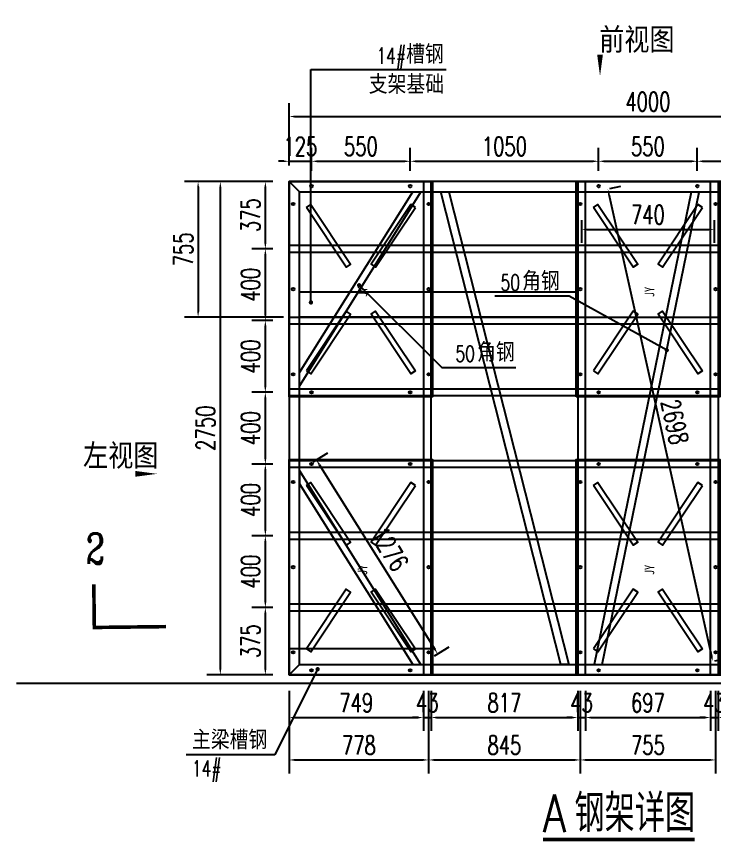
# Model space of a CAD drawing. Header units: millimetres. Extents: x -1471591 to 944464, y -468930 to 547002.
# Drawn here: x -979060 to -975169, y 30414 to 35014 of the extents above; entities that cross this region are included whole.
import ezdxf

# ---------------------------------------------------------------- set-up
doc = ezdxf.new("R2010")
doc.units = ezdxf.units.MM
doc.header["$LTSCALE"] = 10
doc.header["$PDMODE"] = 35
doc.linetypes.add('-6_350_HOLE$0$DASH', pattern=[0.35, 0.25, -0.1])
for name, color, linetype in [('DIM_LEAD', 3, 'Continuous'), ('DIM_SYMB', 3, 'Continuous'), ('PUB_TEXT', 7, 'Continuous'), ('W-FLOAT_BOWL浮筒', 253, 'Continuous'), ('W-STEEL_FRAME钢架', 3, 'Continuous'), ('W-STEEL_KEEL钢龙骨', 5, 'Continuous'), ('景-通用-文字', 7, 'Continuous')]:
    doc.layers.add(name, color=color, linetype=linetype)
doc.styles.add('_TCH_DIM', font='SIMPLEX.shx', dxfattribs={"bigfont": 'hztxt.shx'})
doc.styles.add('_TCH_LABEL', font='COMPLEX', dxfattribs={"bigfont": 'GBCBIG'})
doc.styles.get("Standard").update_dxf_attribs({"font": 'simplex.shx', "width": 0.8, "bigfont": 'hztxt.shx'})
doc.styles.add('STANDARD_T3', font='simplex.shx', dxfattribs={"width": 0.7, "bigfont": 'hztxt.shx'})
doc.styles.add('黑体', font='simhei.ttf', dxfattribs={"width": 0.8})
doc.dimstyles.new('W&&30', dxfattribs={"dimtxt": 105, "dimasz": 30, "dimexe": 75, "dimexo": 90, "dimgap": 30, "dimtad": 1, "dimdec": 0, "dimzin": 0, "dimdsep": 46, "dimtxsty": 'STANDARD_T3', "dimcen": 0.09, "dimclrd": 1, "dimclre": 1, "dimclrt": 7, "dimazin": 2, "dimtfac": 1, "dimtdec": 0, "dimtix": 1, "dimtmove": 2, "dimatfit": 3, "dimfxl": 0, "dimtolj": 1, "dimtzin": 0, "dimarcsym": 0})

# ---------------------------------------------------------------- blocks, each defined once
blk = doc.blocks.new('*D99')
at = {"color": 1, "lineweight": -2, "transparency": 16777216}
for p, q in [((-977630.2, 31718.7), (-977747.6, 31718.7)), ((-977672.6, 31373.7), (-977672.6, 31688.7)), ((-977630.2, 31343.7), (-977747.6, 31343.7))]:
    blk.add_line(p, q, dxfattribs=at)
at = {"color": 1, "transparency": 16777216}
for points in [[(-977677.6, 31688.7), (-977667.6, 31688.7), (-977672.6, 31718.7)], [(-977677.6, 31373.7), (-977667.6, 31373.7), (-977672.6, 31343.7)]]:
    blk.add_solid(points, dxfattribs=at)
at = {"layer": 'Defpoints', "color": 0, "transparency": 16777216}
for p in [(-977672.6, 31718.7), (-977540.2, 31718.7), (-977540.2, 31343.7)]:
    blk.add_point(p, dxfattribs=at)
at = {"color": 7, "transparency": 16777216, "insert": (-977755.1, 31531.2), "char_height": 105, "attachment_point": 5, "rotation": 90, "style": 'STANDARD_T3'}
blk.add_mtext('\\A1;375', dxfattribs=at)
blk = doc.blocks.new('*D100')
at = {"color": 1, "lineweight": -2, "transparency": 16777216}
for p, q in [((-977630.2, 32118.7), (-977747.6, 32118.7)), ((-977672.6, 31748.7), (-977672.6, 32088.7)), ((-977630.2, 31718.7), (-977747.6, 31718.7))]:
    blk.add_line(p, q, dxfattribs=at)
at = {"color": 1, "transparency": 16777216}
for points in [[(-977677.6, 32088.7), (-977667.6, 32088.7), (-977672.6, 32118.7)], [(-977677.6, 31748.7), (-977667.6, 31748.7), (-977672.6, 31718.7)]]:
    blk.add_solid(points, dxfattribs=at)
at = {"layer": 'Defpoints', "color": 0, "transparency": 16777216}
for p in [(-977672.6, 32118.7), (-977540.2, 32118.7), (-977540.2, 31718.7)]:
    blk.add_point(p, dxfattribs=at)
at = {"color": 7, "transparency": 16777216, "insert": (-977755.1, 31918.7), "char_height": 105, "attachment_point": 5, "rotation": 90, "style": 'STANDARD_T3'}
blk.add_mtext('\\A1;400', dxfattribs=at)
blk = doc.blocks.new('*D101')
at = {"color": 1, "lineweight": -2, "transparency": 16777216}
for p, q in [((-977630.3, 32518.7), (-977747.6, 32518.7)), ((-977672.6, 32148.7), (-977672.6, 32488.7)), ((-977630.2, 32118.7), (-977747.6, 32118.7))]:
    blk.add_line(p, q, dxfattribs=at)
at = {"color": 1, "transparency": 16777216}
for points in [[(-977677.6, 32488.7), (-977667.6, 32488.7), (-977672.6, 32518.7)], [(-977677.6, 32148.7), (-977667.6, 32148.7), (-977672.6, 32118.7)]]:
    blk.add_solid(points, dxfattribs=at)
at = {"layer": 'Defpoints', "color": 0, "transparency": 16777216}
for p in [(-977672.6, 32518.7), (-977540.3, 32518.7), (-977540.2, 32118.7)]:
    blk.add_point(p, dxfattribs=at)
at = {"color": 7, "transparency": 16777216, "insert": (-977755.1, 32318.7), "char_height": 105, "attachment_point": 5, "rotation": 90, "style": 'STANDARD_T3'}
blk.add_mtext('\\A1;400', dxfattribs=at)
blk = doc.blocks.new('*D89')
at = {"color": 1, "lineweight": -2, "transparency": 16777216}
for p, q in [((-977630.3, 32918.7), (-977747.6, 32918.7)), ((-977672.6, 32548.7), (-977672.6, 32888.7)), ((-977630.3, 32518.7), (-977747.6, 32518.7))]:
    blk.add_line(p, q, dxfattribs=at)
at = {"color": 1, "transparency": 16777216}
for points in [[(-977677.6, 32888.7), (-977667.6, 32888.7), (-977672.6, 32918.7)], [(-977677.6, 32548.7), (-977667.6, 32548.7), (-977672.6, 32518.7)]]:
    blk.add_solid(points, dxfattribs=at)
at = {"layer": 'Defpoints', "color": 0, "transparency": 16777216}
for p in [(-977672.6, 32918.7), (-977540.3, 32918.7), (-977540.3, 32518.7)]:
    blk.add_point(p, dxfattribs=at)
at = {"color": 7, "transparency": 16777216, "insert": (-977755.1, 32718.7), "char_height": 105, "attachment_point": 5, "rotation": 90, "style": 'STANDARD_T3'}
blk.add_mtext('\\A1;400', dxfattribs=at)
blk = doc.blocks.new('*D102')
at = {"color": 1, "lineweight": -2, "transparency": 16777216}
for p, q in [((-977630.2, 33318.7), (-977747.6, 33318.7)), ((-977672.6, 32948.7), (-977672.6, 33288.7)), ((-977630.3, 32918.7), (-977747.6, 32918.7))]:
    blk.add_line(p, q, dxfattribs=at)
at = {"color": 1, "transparency": 16777216}
for points in [[(-977677.6, 33288.7), (-977667.6, 33288.7), (-977672.6, 33318.7)], [(-977677.6, 32948.7), (-977667.6, 32948.7), (-977672.6, 32918.7)]]:
    blk.add_solid(points, dxfattribs=at)
at = {"layer": 'Defpoints', "color": 0, "transparency": 16777216}
for p in [(-977672.6, 33318.7), (-977540.2, 33318.7), (-977540.3, 32918.7)]:
    blk.add_point(p, dxfattribs=at)
at = {"color": 7, "transparency": 16777216, "insert": (-977755.1, 33118.7), "char_height": 105, "attachment_point": 5, "rotation": 90, "style": 'STANDARD_T3'}
blk.add_mtext('\\A1;400', dxfattribs=at)
blk = doc.blocks.new('*D103')
at = {"color": 1, "lineweight": -2, "transparency": 16777216}
for p, q in [((-977630.2, 33718.7), (-977747.6, 33718.7)), ((-977672.6, 33348.7), (-977672.6, 33688.7)), ((-977630.2, 33318.7), (-977747.6, 33318.7))]:
    blk.add_line(p, q, dxfattribs=at)
at = {"color": 1, "transparency": 16777216}
for points in [[(-977677.6, 33688.7), (-977667.6, 33688.7), (-977672.6, 33718.7)], [(-977677.6, 33348.7), (-977667.6, 33348.7), (-977672.6, 33318.7)]]:
    blk.add_solid(points, dxfattribs=at)
at = {"layer": 'Defpoints', "color": 0, "transparency": 16777216}
for p in [(-977672.6, 33718.7), (-977540.2, 33718.7), (-977540.2, 33318.7)]:
    blk.add_point(p, dxfattribs=at)
at = {"color": 7, "transparency": 16777216, "insert": (-977755.1, 33518.7), "char_height": 105, "attachment_point": 5, "rotation": 90, "style": 'STANDARD_T3'}
blk.add_mtext('\\A1;400', dxfattribs=at)
blk = doc.blocks.new('*D104')
at = {"color": 1, "lineweight": -2, "transparency": 16777216}
for p, q in [((-977630.2, 34093.7), (-977747.5, 34093.7)), ((-977672.5, 33748.7), (-977672.5, 34063.7)), ((-977630.2, 33718.7), (-977747.5, 33718.7))]:
    blk.add_line(p, q, dxfattribs=at)
at = {"color": 1, "transparency": 16777216}
for points in [[(-977677.5, 34063.7), (-977667.5, 34063.7), (-977672.5, 34093.7)], [(-977677.5, 33748.7), (-977667.5, 33748.7), (-977672.5, 33718.7)]]:
    blk.add_solid(points, dxfattribs=at)
at = {"layer": 'Defpoints', "color": 0, "transparency": 16777216}
for p in [(-977672.5, 34093.7), (-977540.2, 34093.7), (-977540.2, 33718.7)]:
    blk.add_point(p, dxfattribs=at)
at = {"color": 7, "transparency": 16777216, "insert": (-977755, 33906.2), "char_height": 105, "attachment_point": 5, "rotation": 90, "style": 'STANDARD_T3'}
blk.add_mtext('\\A1;375', dxfattribs=at)
blk = doc.blocks.new('*D90')
at = {"color": 1, "lineweight": -2, "transparency": 16777216}
for p, q in [((-977540.2, 34183.7), (-977540.2, 34282.1)), ((-977415.2, 34153.7), (-977415.2, 34282.1)), ((-977570.2, 34207.1), (-977600.2, 34207.1)), ((-977540.2, 34207.1), (-977415.2, 34207.1)), ((-977385.2, 34207.1), (-977355.2, 34207.1))]:
    blk.add_line(p, q, dxfattribs=at)
at = {"color": 1, "transparency": 16777216}
for points in [[(-977570.2, 34212.1), (-977570.2, 34202.1), (-977540.2, 34207.1)], [(-977385.2, 34212.1), (-977385.2, 34202.1), (-977415.2, 34207.1)]]:
    blk.add_solid(points, dxfattribs=at)
at = {"layer": 'Defpoints', "color": 0, "transparency": 16777216}
for p in [(-977415.2, 34207.1), (-977540.2, 34093.7), (-977415.2, 34063.7)]:
    blk.add_point(p, dxfattribs=at)
at = {"color": 7, "transparency": 16777216, "insert": (-977477.7, 34289.6), "char_height": 105, "attachment_point": 5, "style": 'STANDARD_T3'}
blk.add_mtext('\\A1;125', dxfattribs=at)
blk = doc.blocks.new('*D91')
at = {"color": 1, "lineweight": -2, "transparency": 16777216}
for p, q in [((-977415.2, 34153.7), (-977415.2, 34282.1)), ((-976865.2, 34153.7), (-976865.2, 34282.1)), ((-977385.2, 34207.1), (-976895.2, 34207.1))]:
    blk.add_line(p, q, dxfattribs=at)
at = {"color": 1, "transparency": 16777216}
for points in [[(-977385.2, 34212.1), (-977385.2, 34202.1), (-977415.2, 34207.1)], [(-976895.2, 34212.1), (-976895.2, 34202.1), (-976865.2, 34207.1)]]:
    blk.add_solid(points, dxfattribs=at)
at = {"layer": 'Defpoints', "color": 0, "transparency": 16777216}
for p in [(-976865.2, 34207.1), (-977415.2, 34063.7), (-976865.2, 34063.7)]:
    blk.add_point(p, dxfattribs=at)
at = {"color": 7, "transparency": 16777216, "insert": (-977140.2, 34289.6), "char_height": 105, "attachment_point": 5, "style": 'STANDARD_T3'}
blk.add_mtext('\\A1;550', dxfattribs=at)
blk = doc.blocks.new('*D94')
at = {"color": 1, "lineweight": -2, "transparency": 16777216}
for p, q in [((-977540.2, 31253.7), (-977540.2, 31030.2)), ((-976791.7, 31253.7), (-976791.7, 31030.2)), ((-977510.2, 31105.2), (-976821.7, 31105.2))]:
    blk.add_line(p, q, dxfattribs=at)
at = {"color": 1, "transparency": 16777216}
for points in [[(-977510.2, 31110.2), (-977510.2, 31100.2), (-977540.2, 31105.2)], [(-976821.7, 31110.2), (-976821.7, 31100.2), (-976791.7, 31105.2)]]:
    blk.add_solid(points, dxfattribs=at)
at = {"layer": 'Defpoints', "color": 0, "transparency": 16777216}
for p in [(-977540.2, 31343.7), (-976791.7, 31343.7), (-976791.7, 31105.2)]:
    blk.add_point(p, dxfattribs=at)
at = {"color": 7, "transparency": 16777216, "insert": (-977166, 31187.7), "char_height": 105, "attachment_point": 5, "style": 'STANDARD_T3'}
blk.add_mtext('\\A1;749', dxfattribs=at)
blk = doc.blocks.new('*D106')
at = {"color": 1, "lineweight": -2, "transparency": 16777216}
for p, q in [((-976791.7, 31253.7), (-976791.7, 31030.2)), ((-976748.7, 31253.7), (-976748.7, 31030.2)), ((-976821.7, 31105.2), (-976851.7, 31105.2)), ((-976791.7, 31105.2), (-976748.7, 31105.2)), ((-976718.7, 31105.2), (-976688.7, 31105.2))]:
    blk.add_line(p, q, dxfattribs=at)
at = {"color": 1, "transparency": 16777216}
for points in [[(-976821.7, 31110.2), (-976821.7, 31100.2), (-976791.7, 31105.2)], [(-976718.7, 31110.2), (-976718.7, 31100.2), (-976748.7, 31105.2)]]:
    blk.add_solid(points, dxfattribs=at)
at = {"layer": 'Defpoints', "color": 0, "transparency": 16777216}
for p in [(-976791.7, 31343.7), (-976748.7, 31343.7), (-976748.7, 31105.2)]:
    blk.add_point(p, dxfattribs=at)
at = {"color": 7, "transparency": 16777216, "insert": (-976770.2, 31187.7), "char_height": 105, "attachment_point": 5, "style": 'STANDARD_T3'}
blk.add_mtext('\\A1;43', dxfattribs=at)
blk = doc.blocks.new('*D107')
at = {"color": 1, "lineweight": -2, "transparency": 16777216}
for p, q in [((-976748.7, 31253.7), (-976748.7, 31030.2)), ((-975931.7, 31253.7), (-975931.7, 31030.2)), ((-976718.7, 31105.2), (-975961.7, 31105.2))]:
    blk.add_line(p, q, dxfattribs=at)
at = {"color": 1, "transparency": 16777216}
for points in [[(-976718.7, 31110.2), (-976718.7, 31100.2), (-976748.7, 31105.2)], [(-975961.7, 31110.2), (-975961.7, 31100.2), (-975931.7, 31105.2)]]:
    blk.add_solid(points, dxfattribs=at)
at = {"layer": 'Defpoints', "color": 0, "transparency": 16777216}
for p in [(-976748.7, 31343.7), (-975931.7, 31343.7), (-975931.7, 31105.2)]:
    blk.add_point(p, dxfattribs=at)
at = {"color": 7, "transparency": 16777216, "insert": (-976340.2, 31187.7), "char_height": 105, "attachment_point": 5, "style": 'STANDARD_T3'}
blk.add_mtext('\\A1;817', dxfattribs=at)
blk = doc.blocks.new('*D108')
at = {"color": 1, "lineweight": -2, "transparency": 16777216}
for p, q in [((-975931.7, 31253.7), (-975931.7, 31030.2)), ((-975888.7, 31253.7), (-975888.7, 31030.2)), ((-975961.7, 31105.2), (-975991.7, 31105.2)), ((-975931.7, 31105.2), (-975888.7, 31105.2)), ((-975858.7, 31105.2), (-975828.7, 31105.2))]:
    blk.add_line(p, q, dxfattribs=at)
at = {"color": 1, "transparency": 16777216}
for points in [[(-975961.7, 31110.2), (-975961.7, 31100.2), (-975931.7, 31105.2)], [(-975858.7, 31110.2), (-975858.7, 31100.2), (-975888.7, 31105.2)]]:
    blk.add_solid(points, dxfattribs=at)
at = {"layer": 'Defpoints', "color": 0, "transparency": 16777216}
for p in [(-975931.7, 31343.7), (-975888.7, 31343.7), (-975888.7, 31105.2)]:
    blk.add_point(p, dxfattribs=at)
at = {"color": 7, "transparency": 16777216, "insert": (-975910.2, 31187.7), "char_height": 105, "attachment_point": 5, "style": 'STANDARD_T3'}
blk.add_mtext('\\A1;43', dxfattribs=at)
blk = doc.blocks.new('*D109')
at = {"color": 1, "lineweight": -2, "transparency": 16777216}
for p, q in [((-975888.7, 31253.7), (-975888.7, 31030.2)), ((-975191.7, 31253.7), (-975191.7, 31030.2)), ((-975858.7, 31105.2), (-975221.7, 31105.2))]:
    blk.add_line(p, q, dxfattribs=at)
at = {"color": 1, "transparency": 16777216}
for points in [[(-975858.7, 31110.2), (-975858.7, 31100.2), (-975888.7, 31105.2)], [(-975221.7, 31110.2), (-975221.7, 31100.2), (-975191.7, 31105.2)]]:
    blk.add_solid(points, dxfattribs=at)
at = {"layer": 'Defpoints', "color": 0, "transparency": 16777216}
for p in [(-975888.7, 31343.7), (-975191.7, 31343.7), (-975191.7, 31105.2)]:
    blk.add_point(p, dxfattribs=at)
at = {"color": 7, "transparency": 16777216, "insert": (-975540.2, 31187.7), "char_height": 105, "attachment_point": 5, "style": 'STANDARD_T3'}
blk.add_mtext('\\A1;697', dxfattribs=at)
blk = doc.blocks.new('*D110')
at = {"color": 1, "lineweight": -2, "transparency": 16777216}
for p, q in [((-975191.7, 31253.7), (-975191.7, 31030.2)), ((-975148.7, 31253.7), (-975148.7, 31030.2)), ((-975221.7, 31105.2), (-975251.7, 31105.2)), ((-975191.7, 31105.2), (-975148.7, 31105.2)), ((-975118.7, 31105.2), (-975088.7, 31105.2))]:
    blk.add_line(p, q, dxfattribs=at)
at = {"color": 1, "transparency": 16777216}
for points in [[(-975221.7, 31110.2), (-975221.7, 31100.2), (-975191.7, 31105.2)], [(-975118.7, 31110.2), (-975118.7, 31100.2), (-975148.7, 31105.2)]]:
    blk.add_solid(points, dxfattribs=at)
at = {"layer": 'Defpoints', "color": 0, "transparency": 16777216}
for p in [(-975191.7, 31343.7), (-975148.7, 31343.7), (-975148.7, 31105.2)]:
    blk.add_point(p, dxfattribs=at)
at = {"color": 7, "transparency": 16777216, "insert": (-975170.2, 31187.7), "char_height": 105, "attachment_point": 5, "style": 'STANDARD_T3'}
blk.add_mtext('\\A1;43', dxfattribs=at)
blk = doc.blocks.new('*D120')
at = {"color": 1, "lineweight": -2, "transparency": 16777216}
for p, q in [((-977540.2, 34183.7), (-977540.2, 34531.6)), ((-973540.2, 34183.7), (-973540.2, 34531.6)), ((-977510.2, 34456.6), (-973570.2, 34456.6))]:
    blk.add_line(p, q, dxfattribs=at)
at = {"color": 1, "transparency": 16777216}
for points in [[(-977510.2, 34461.6), (-977510.2, 34451.6), (-977540.2, 34456.6)], [(-973570.2, 34461.6), (-973570.2, 34451.6), (-973540.2, 34456.6)]]:
    blk.add_solid(points, dxfattribs=at)
at = {"layer": 'Defpoints', "color": 0, "transparency": 16777216}
for p in [(-973540.2, 34456.6), (-977540.2, 34093.7), (-973540.2, 34093.7)]:
    blk.add_point(p, dxfattribs=at)
at = {"color": 7, "transparency": 16777216, "insert": (-975540.2, 34539.1), "char_height": 105, "attachment_point": 5, "style": 'STANDARD_T3'}
blk.add_mtext('\\A1;4000', dxfattribs=at)
blk = doc.blocks.new('*D97')
at = {"color": 1, "lineweight": -2, "transparency": 16777216}
for p, q in [((-977630.2, 34093.7), (-977998.5, 34093.7)), ((-977923.5, 31373.7), (-977923.5, 34063.7)), ((-977630.2, 31343.7), (-977998.5, 31343.7))]:
    blk.add_line(p, q, dxfattribs=at)
at = {"color": 1, "transparency": 16777216}
for points in [[(-977928.5, 34063.7), (-977918.5, 34063.7), (-977923.5, 34093.7)], [(-977928.5, 31373.7), (-977918.5, 31373.7), (-977923.5, 31343.7)]]:
    blk.add_solid(points, dxfattribs=at)
at = {"layer": 'Defpoints', "color": 0, "transparency": 16777216}
for p in [(-977923.5, 34093.7), (-977540.2, 34093.7), (-977540.2, 31343.7)]:
    blk.add_point(p, dxfattribs=at)
at = {"color": 7, "transparency": 16777216, "insert": (-978006, 32718.7), "char_height": 105, "attachment_point": 5, "rotation": 90, "style": 'STANDARD_T3'}
blk.add_mtext('\\A1;2750', dxfattribs=at)
blk = doc.blocks.new('*D98')
at = {"color": 1, "lineweight": -2, "transparency": 16777216}
for p, q in [((-975751.8, 34055.4), (-975690.7, 34069)), ((-975757.4, 34023.5), (-975185.2, 31447.8)), ((-975166.6, 31421.2), (-975105.5, 31434.8))]:
    blk.add_line(p, q, dxfattribs=at)
at = {"color": 1, "transparency": 16777216}
for points in [[(-975752.5, 34024.6), (-975762.3, 34022.4), (-975763.9, 34052.8)], [(-975180.3, 31448.9), (-975190.1, 31446.7), (-975178.7, 31418.5)]]:
    blk.add_solid(points, dxfattribs=at)
at = {"layer": 'Defpoints', "color": 0, "transparency": 16777216}
for p in [(-975839.7, 34035.9), (-975254.5, 31401.7), (-975178.7, 31418.5)]:
    blk.add_point(p, dxfattribs=at)
at = {"color": 7, "transparency": 16777216, "insert": (-975390.8, 32753.5), "char_height": 105, "attachment_point": 5, "rotation": 282.5252, "style": 'STANDARD_T3'}
blk.add_mtext('\\A1;2698', dxfattribs=at)
blk = doc.blocks.new('*D175')
at = {"color": 1, "lineweight": -2, "transparency": 16777216}
for p, q in [((-977405.9, 32531.3), (-977324.8, 32582)), ((-977372.5, 32516.8), (-976728.1, 31485.8)), ((-976729.7, 31449.4), (-976648.6, 31500.1))]:
    blk.add_line(p, q, dxfattribs=at)
at = {"color": 1, "transparency": 16777216}
for points in [[(-977368.3, 32519.4), (-977376.8, 32514.1), (-977388.4, 32542.2)], [(-976723.9, 31488.4), (-976732.3, 31483.1), (-976712.2, 31460.3)]]:
    blk.add_solid(points, dxfattribs=at)
at = {"layer": 'Defpoints', "color": 0, "transparency": 16777216}
for p in [(-977482.2, 32483.6), (-976712.2, 31460.3), (-976806, 31401.7)]:
    blk.add_point(p, dxfattribs=at)
at = {"color": 7, "transparency": 16777216, "insert": (-976980.4, 32045), "char_height": 105, "attachment_point": 5, "rotation": 302.007, "style": 'STANDARD_T3'}
blk.add_mtext('\\A1;1276', dxfattribs=at)
blk = doc.blocks.new('*U823')
at = {"layer": 'W-STEEL_KEEL钢龙骨'}
blk.add_lwpolyline([(-2000, -20), (2000, -20), (2000, 20), (-2000, 20)], close=True, dxfattribs=at)
blk = doc.blocks.new('*U824')
at = {"color": 0, "linetype": 'ByBlock', "lineweight": -2}
for p in [(0, 2000), (0, 1600), (0, 1200), (0, 800), (0, 400), (0, 0)]:
    blk.add_blockref('*U823', p, dxfattribs=at)
blk = doc.blocks.new('*U825')
at = {"layer": 'W-STEEL_FRAME钢架', "color": 1}
blk.add_lwpolyline([(357.5, 1317.1), (312.1, 1317.1), (-357.5, -1317.1), (-312.1, -1317.1)], close=True, dxfattribs=at)
blk = doc.blocks.new('*U826')
at = {"color": 0, "linetype": 'ByBlock', "lineweight": -2}
for p in [(0, 0), (1600, 0)]:
    blk.add_blockref('*U825', p, dxfattribs=at)
blk = doc.blocks.new('*U827')
at = {"layer": 'W-STEEL_FRAME钢架', "color": 6}
for points in [[(-1311.1, 1317.2), (-1265.7, 1317.2), (-1942, 235.3), (-1942, 310.2)], [(-299.4, -1317.2), (-254.1, -1317.2), (285.8, 1317), (240.4, 1317)], [(1311.1, 1317.2), (1265.7, 1317.2), (1942, 235.3), (1942, 310.2)], [(-1311.1, -1317), (-1265.7, -1317), (-1942, -235.1), (-1942, -310)], [(1311.1, -1317), (1265.7, -1317), (1942, -235.1), (1942, -310)]]:
    blk.add_lwpolyline(points, close=True, dxfattribs=at)
blk = doc.blocks.new('*U828')
at = {"color": 0, "linetype": 'ByBlock', "lineweight": -2}
blk.add_blockref('*U827', (0, 0), dxfattribs=at)
blk = doc.blocks.new('$matou$00000186')
for points in [[(-600, 400), (600, 400), (600, -400), (-600, -400)], [(-455.8, 303.8), (-472.4, 278.9), (-139.6, 57), (-122.9, 82)], [(455.8, 303.8), (472.4, 278.9), (139.6, 57), (122.9, 82)], [(-455.8, -303.8), (-472.4, -278.9), (-139.6, -57), (-122.9, -82)], [(455.8, -303.8), (472.4, -278.9), (139.6, -57), (122.9, -82)]]:
    blk.add_lwpolyline(points, close=True)
at = {"color": 1}
for centre in [(-475, 377.5), (0, 377.5), (475, 377.5), (-575, 275), (575, 275), (-575, -275), (575, -275), (-475, -377.5), (0, -377.5), (475, -377.5)]:
    blk.add_circle(centre, 7, dxfattribs=at)
at = {"layer": 'PUB_TEXT', "style": '黑体', "width": 0.8}
blk.add_text('JY', height=52.57, dxfattribs=at).set_placement((-44.4, -35.3))
blk = doc.blocks.new('*U829')
at = {"layer": 'W-FLOAT_BOWL浮筒', "rotation": 90}
for p in [(0, 775), (0, -775)]:
    blk.add_blockref('$matou$00000186', p, dxfattribs=at)
blk = doc.blocks.new('*U830')
at = {"layer": 'W-FLOAT_BOWL浮筒', "color": 0, "linetype": 'ByBlock', "lineweight": -2}
for p in [(0, 0), (1600, 0), (3200, 0)]:
    blk.add_blockref('*U829', p, dxfattribs=at)
blk = doc.blocks.new('A')
at = {"layer": 'W-STEEL_FRAME钢架'}
for points in [[(-1935.2, 1317.3), (1948.8, 1317.3), (2006.8, 1375.1), (-1993.2, 1375.1)], [(-1935.2, 1317.3), (-1993.2, 1375.1), (-1993.2, -1374.9), (-1935.2, -1316.9)], [(1948.8, 1317.3), (2006.8, 1375.1), (2006.8, -1374.9), (1948.8, -1316.9)], [(-1935.2, -1316.9), (1948.8, -1316.9), (2006.8, -1374.9), (-1993.2, -1374.9)]]:
    blk.add_lwpolyline(points, close=True, dxfattribs=at)
at = {"layer": 'W-STEEL_FRAME钢架', "color": 1}
for points in [[(-1201.7, 1375.1), (-1244.7, 1375.1), (-1244.7, -1374.9), (-1201.7, -1374.9)], [(-341.7, 1375.1), (-384.7, 1375.1), (-384.7, -1374.9), (-341.7, -1374.9)], [(355.3, 1375.1), (398.3, 1375.1), (398.3, -1374.9), (355.3, -1374.9)], [(1215.3, 1375.1), (1258.3, 1375.1), (1258.3, -1374.9), (1215.3, -1374.9)]]:
    blk.add_lwpolyline(points, close=True, dxfattribs=at)
blk.add_blockref('*U828', (6.8, 0.1))
at = {"xscale": -1}
blk.add_blockref('*U826', (809.3, 0.2), dxfattribs=at)
at = {"xscale": -1, "rotation": 180}
blk.add_blockref('*U824', (6.8, 1000.1), dxfattribs=at)
at = {"layer": 'W-FLOAT_BOWL浮筒'}
blk.add_blockref('*U830', (-1593.2, 0.1), dxfattribs=at)
blk = doc.blocks.new('*D562')
at = {"color": 1, "lineweight": -2, "transparency": 16777216}
for p, q in [((-976865.2, 34153.7), (-976865.2, 34282.1)), ((-975815.2, 34153.7), (-975815.2, 34282.1)), ((-976835.2, 34207.1), (-975845.2, 34207.1))]:
    blk.add_line(p, q, dxfattribs=at)
at = {"color": 1, "transparency": 16777216}
for points in [[(-976835.2, 34212.1), (-976835.2, 34202.1), (-976865.2, 34207.1)], [(-975845.2, 34212.1), (-975845.2, 34202.1), (-975815.2, 34207.1)]]:
    blk.add_solid(points, dxfattribs=at)
at = {"layer": 'Defpoints', "color": 0, "transparency": 16777216}
for p in [(-975815.2, 34207.1), (-976865.2, 34063.7), (-975815.2, 34063.7)]:
    blk.add_point(p, dxfattribs=at)
at = {"color": 7, "transparency": 16777216, "insert": (-976340.2, 34289.6), "char_height": 105, "attachment_point": 5, "style": 'STANDARD_T3'}
blk.add_mtext('\\A1;1050', dxfattribs=at)
blk = doc.blocks.new('*D563')
at = {"color": 1, "lineweight": -2, "transparency": 16777216}
for p, q in [((-975815.2, 34153.7), (-975815.2, 34282.1)), ((-975265.2, 34153.7), (-975265.2, 34282.1)), ((-975785.2, 34207.1), (-975295.2, 34207.1))]:
    blk.add_line(p, q, dxfattribs=at)
at = {"color": 1, "transparency": 16777216}
for points in [[(-975785.2, 34212.1), (-975785.2, 34202.1), (-975815.2, 34207.1)], [(-975295.2, 34212.1), (-975295.2, 34202.1), (-975265.2, 34207.1)]]:
    blk.add_solid(points, dxfattribs=at)
at = {"layer": 'Defpoints', "color": 0, "transparency": 16777216}
for p in [(-975265.2, 34207.1), (-975815.2, 34063.7), (-975265.2, 34063.7)]:
    blk.add_point(p, dxfattribs=at)
at = {"color": 7, "transparency": 16777216, "insert": (-975540.2, 34289.6), "char_height": 105, "attachment_point": 5, "style": 'STANDARD_T3'}
blk.add_mtext('\\A1;550', dxfattribs=at)
blk = doc.blocks.new('*D564')
at = {"color": 1, "lineweight": -2, "transparency": 16777216}
for p, q in [((-975265.2, 34153.7), (-975265.2, 34282.1)), ((-974215.2, 34153.7), (-974215.2, 34282.1)), ((-975235.2, 34207.1), (-974245.2, 34207.1))]:
    blk.add_line(p, q, dxfattribs=at)
at = {"color": 1, "transparency": 16777216}
for points in [[(-975235.2, 34212.1), (-975235.2, 34202.1), (-975265.2, 34207.1)], [(-974245.2, 34212.1), (-974245.2, 34202.1), (-974215.2, 34207.1)]]:
    blk.add_solid(points, dxfattribs=at)
at = {"layer": 'Defpoints', "color": 0, "transparency": 16777216}
for p in [(-974215.2, 34207.1), (-975265.2, 34063.7), (-974215.2, 34063.7)]:
    blk.add_point(p, dxfattribs=at)
at = {"color": 7, "transparency": 16777216, "insert": (-974740.2, 34289.6), "char_height": 105, "attachment_point": 5, "style": 'STANDARD_T3'}
blk.add_mtext('\\A1;1050', dxfattribs=at)
blk = doc.blocks.new('*D907')
at = {"color": 1, "lineweight": -2, "transparency": 16777216}
for p, q in [((-975910.2, 33878.7), (-975910.2, 33752.2)), ((-975170.2, 33878.7), (-975170.2, 33752.2)), ((-975880.2, 33827.2), (-975200.2, 33827.2))]:
    blk.add_line(p, q, dxfattribs=at)
at = {"color": 1, "transparency": 16777216}
for points in [[(-975880.2, 33832.2), (-975880.2, 33822.2), (-975910.2, 33827.2)], [(-975200.2, 33832.2), (-975200.2, 33822.2), (-975170.2, 33827.2)]]:
    blk.add_solid(points, dxfattribs=at)
at = {"layer": 'Defpoints', "color": 0, "transparency": 16777216}
for p in [(-975910.2, 33968.7), (-975170.2, 33968.7), (-975170.2, 33827.2)]:
    blk.add_point(p, dxfattribs=at)
at = {"color": 7, "transparency": 16777216, "insert": (-975540.2, 33909.7), "char_height": 105, "attachment_point": 5, "style": 'STANDARD_T3'}
blk.add_mtext('\\A1;740', dxfattribs=at)
blk = doc.blocks.new('*D908')
at = {"color": 1, "lineweight": -2, "transparency": 16777216}
for p, q in [((-977540.2, 31253.7), (-977540.2, 30793.8)), ((-976762.7, 31253.7), (-976762.7, 30793.8)), ((-977510.2, 30868.8), (-976792.7, 30868.8))]:
    blk.add_line(p, q, dxfattribs=at)
at = {"color": 1, "transparency": 16777216}
for points in [[(-977510.2, 30873.8), (-977510.2, 30863.8), (-977540.2, 30868.8)], [(-976792.7, 30873.8), (-976792.7, 30863.8), (-976762.7, 30868.8)]]:
    blk.add_solid(points, dxfattribs=at)
at = {"layer": 'Defpoints', "color": 0, "transparency": 16777216}
for p in [(-977540.2, 31343.7), (-976762.7, 31343.7), (-976762.7, 30868.8)]:
    blk.add_point(p, dxfattribs=at)
at = {"color": 7, "transparency": 16777216, "insert": (-977151.5, 30951.3), "char_height": 105, "attachment_point": 5, "style": 'STANDARD_T3'}
blk.add_mtext('\\A1;778', dxfattribs=at)
blk = doc.blocks.new('*D909')
at = {"color": 1, "lineweight": -2, "transparency": 16777216}
for p, q in [((-976762.7, 31253.7), (-976762.7, 30793.8)), ((-975917.7, 31253.7), (-975917.7, 30793.8)), ((-976732.7, 30868.8), (-975947.7, 30868.8))]:
    blk.add_line(p, q, dxfattribs=at)
at = {"color": 1, "transparency": 16777216}
for points in [[(-976732.7, 30873.8), (-976732.7, 30863.8), (-976762.7, 30868.8)], [(-975947.7, 30873.8), (-975947.7, 30863.8), (-975917.7, 30868.8)]]:
    blk.add_solid(points, dxfattribs=at)
at = {"layer": 'Defpoints', "color": 0, "transparency": 16777216}
for p in [(-976762.7, 31343.7), (-975917.7, 31343.7), (-975917.7, 30868.8)]:
    blk.add_point(p, dxfattribs=at)
at = {"color": 7, "transparency": 16777216, "insert": (-976340.2, 30951.3), "char_height": 105, "attachment_point": 5, "style": 'STANDARD_T3'}
blk.add_mtext('\\A1;845', dxfattribs=at)
blk = doc.blocks.new('*D910')
at = {"color": 1, "lineweight": -2, "transparency": 16777216}
for p, q in [((-975917.7, 31253.7), (-975917.7, 30793.8)), ((-975162.7, 31253.7), (-975162.7, 30793.8)), ((-975887.7, 30868.8), (-975192.7, 30868.8))]:
    blk.add_line(p, q, dxfattribs=at)
at = {"color": 1, "transparency": 16777216}
for points in [[(-975887.7, 30873.8), (-975887.7, 30863.8), (-975917.7, 30868.8)], [(-975192.7, 30873.8), (-975192.7, 30863.8), (-975162.7, 30868.8)]]:
    blk.add_solid(points, dxfattribs=at)
at = {"layer": 'Defpoints', "color": 0, "transparency": 16777216}
for p in [(-975917.7, 31343.7), (-975162.7, 31343.7), (-975162.7, 30868.8)]:
    blk.add_point(p, dxfattribs=at)
at = {"color": 7, "transparency": 16777216, "insert": (-975540.2, 30951.3), "char_height": 105, "attachment_point": 5, "style": 'STANDARD_T3'}
blk.add_mtext('\\A1;755', dxfattribs=at)
blk = doc.blocks.new('*D1888')
at = {"color": 1, "lineweight": -2, "transparency": 16777216}
for p, q in [((-977630.2, 34093.7), (-978122.5, 34093.7)), ((-978047.5, 34063.7), (-978047.5, 33368.7)), ((-977572.2, 33338.7), (-978122.5, 33338.7))]:
    blk.add_line(p, q, dxfattribs=at)
at = {"color": 1, "transparency": 16777216}
for points in [[(-978052.5, 34063.7), (-978042.5, 34063.7), (-978047.5, 34093.7)], [(-978052.5, 33368.7), (-978042.5, 33368.7), (-978047.5, 33338.7)]]:
    blk.add_solid(points, dxfattribs=at)
at = {"layer": 'Defpoints', "color": 0, "transparency": 16777216}
for p in [(-977540.2, 34093.7), (-978047.5, 33338.7), (-977482.2, 33338.7)]:
    blk.add_point(p, dxfattribs=at)
at = {"color": 7, "transparency": 16777216, "insert": (-978130, 33716.2), "char_height": 105, "attachment_point": 5, "rotation": 90, "style": 'STANDARD_T3'}
blk.add_mtext('\\A1;755', dxfattribs=at)

msp = doc.modelspace()

# ---------------------------------------------------------------- linework, layer by layer
msp.add_lwpolyline([(-977540.3, 31343.7), (-973540.3, 31343.7), (-973540.2, 34093.7), (-977540.2, 34093.7)], close=True)
at = {"color": 1}
msp.add_lwpolyline([(-977482.2, 33478.7), (-975931.7, 33478.7), (-975931.7, 33338.7), (-977482.2, 33338.7)], close=True, dxfattribs=at)
msp.add_lwpolyline([(-977540.3, 31490.3), (-977482.2, 31490.3)])
at = {"color": 8, "linetype": '-6_350_HOLE$0$DASH'}
msp.add_lwpolyline([(-979059.6, 31297.5), (-972022.9, 31297.5)], dxfattribs=at)
at = {"layer": 'DIM_LEAD'}
for p, q in [((-977418.5, 33420), (-977418.5, 34719.5)), ((-977418.5, 34719.5), (-976665.5, 34719.5)), ((-977149.8, 33515.7), (-976689.8, 33058)), ((-975979.2, 33454.4), (-976393, 33454.4)), ((-975435.2, 33153.8), (-975979.2, 33454.4)), ((-976689.8, 33058), (-976276, 33058)), ((-977381.1, 31374.5), (-977620.6, 30896.5)), ((-977620.6, 30896.5), (-978113.3, 30896.5))]:
    msp.add_line(p, q, dxfattribs=at)
at = {"layer": 'DIM_LEAD', "const_width": 12}
for points in [[(-977154.1, 33519.9, 1), (-977145.6, 33511.4, 1)], [(-977418.5, 33414, 1), (-977418.5, 33426, 1)], [(-975430, 33150.9, 1), (-975440.5, 33156.7, 1)], [(-977378.5, 31379.9, 1), (-977383.8, 31369.1, 1)]]:
    msp.add_lwpolyline(points, format="xyb", close=True, dxfattribs=at)
at = {"layer": 'DIM_SYMB'}
for points in [[(-975807.2, 34998.4, 0, 0, 0), (-975807.2, 34682.4, 0, 32, 0), (-975807.2, 34802.4, 0, 0, 0)], [(-978592.5, 32464.1, 0, 0, 0), (-978276.6, 32464.1, 0, 32, 0), (-978396.6, 32464.1, 0, 0, 0)]]:
    msp.add_lwpolyline(points, format="xyseb", dxfattribs=at)
for points, const_width in [([(-978628.8, 31847.5), (-978625.9, 31607.5), (-978226, 31612.2)], 20), ([(-976125.5, 30424.5), (-975279.1, 30424.5)], 21)]:
    msp.add_lwpolyline(points, dxfattribs=dict(at, const_width=const_width))
at = {"layer": '景-通用-文字', "color": 1}
msp.add_lwpolyline([(-977511.2, 31490.3), (-976756.2, 31490.3)], dxfattribs=at)

# ---------------------------------------------------------------- block references
msp.add_blockref('A', (-975547.1, 32718.6))

# ---------------------------------------------------------------- texts
at = {"layer": 'PUB_TEXT', "color": 7, "style": '_TCH_DIM'}
for s, height, p in [('前视图', 140, (-975811.7, 34811.8)), ('槽钢', 105, (-976888, 34751)), ('支架基础', 105, (-977096.3, 34583)), ('角钢', 105, (-976241.5, 33485.9)), ('角钢', 105, (-976492.7, 33089.5)), ('左视图', 140, (-978688.5, 32492.5)), ('主梁槽钢', 105, (-978081.8, 30928))]:
    msp.add_text(s, height=height, dxfattribs=at).set_placement(p)
at = {"layer": 'PUB_TEXT', "color": 7, "width": 0.705882}
for s, height, style, p in [('14#', 89.25, '_TCH_DIM', (-977053, 34751)), ('50', 89.25, '_TCH_DIM', (-976361.5, 33485.9)), ('50', 89.25, '_TCH_DIM', (-976612.7, 33089.5)), ('2', 170, '_TCH_LABEL', (-978671.1, 31962.4)), ('14#', 89.25, '_TCH_DIM', (-978081.8, 30775.8))]:
    msp.add_text(s, height=height, dxfattribs=dict(at, style=style)).set_placement(p)
at = {"layer": 'PUB_TEXT', "color": 7, "width": 0.8}
for s, p in [('钢架详图', (-975949.5, 30466.5)), ('A', (-976125.5, 30466.5))]:
    msp.add_text(s, height=210, dxfattribs=at).set_placement(p)

# ---------------------------------------------------------------- dimensions: what is measured, and where the dimension line sits
for base, p1, p2, picture, middle in [((-973540.2, 34456.6), (-977540.2, 34093.7), (-973540.2, 34093.7), '*D120', (-975540.2, 34539.1)), ((-977415.2, 34207.1), (-977540.2, 34093.7), (-977415.2, 34063.7), '*D90', (-977477.7, 34289.6)), ((-976865.2, 34207.1), (-977415.2, 34063.7), (-976865.2, 34063.7), '*D91', (-977140.2, 34289.6)), ((-975815.2, 34207.1), (-976865.2, 34063.7), (-975815.2, 34063.7), '*D562', (-976340.2, 34289.6)), ((-975265.2, 34207.1), (-975815.2, 34063.7), (-975265.2, 34063.7), '*D563', (-975540.2, 34289.6)), ((-974215.2, 34207.1), (-975265.2, 34063.7), (-974215.2, 34063.7), '*D564', (-974740.2, 34289.6)), ((-975170.2, 33827.2), (-975910.2, 33968.7), (-975170.2, 33968.7), '*D907', (-975540.2, 33909.7)), ((-976791.7370488, 31105.1595352), (-977540.2370488, 31343.6979498), (-976791.7370488, 31343.6979519), '*D94', (-977165.9870488, 31187.6595352)), ((-976762.7370488, 30868.7805101), (-977540.2370488, 31343.697948), (-976762.7370488, 31343.6979519), '*D908', (-977151.4870488, 30951.2805101)), ((-976748.7, 31105.2), (-976791.7, 31343.7), (-976748.7, 31343.7), '*D106', (-976770.2, 31187.7)), ((-975917.7, 30868.8), (-976762.7, 31343.7), (-975917.7, 31343.7), '*D909', (-976340.2, 30951.3)), ((-975931.7, 31105.2), (-976748.7, 31343.7), (-975931.7, 31343.7), '*D107', (-976340.2, 31187.7)), ((-975888.7, 31105.2), (-975931.7, 31343.7), (-975888.7, 31343.7), '*D108', (-975910.2, 31187.7)), ((-975162.7, 30868.8), (-975917.7, 31343.7), (-975162.7, 31343.7), '*D910', (-975540.2, 30951.3)), ((-975191.7, 31105.2), (-975888.7, 31343.7), (-975191.7, 31343.7), '*D109', (-975540.2, 31187.7)), ((-975148.7, 31105.2), (-975191.7, 31343.7), (-975148.7, 31343.7), '*D110', (-975170.2, 31187.7))]:
    dim = msp.add_linear_dim(base=base, p1=p1, p2=p2, dimstyle='W&&30')
    dim.commit()
    dim.dimension.update_dxf_attribs({"geometry": picture, "text_midpoint": middle})
for base, p1, p2, picture, middle in [((-978047.5, 33338.7), (-977540.2, 34093.7), (-977482.2, 33338.7), '*D1888', (-978130, 33716.2)), ((-977923.5, 34093.7), (-977540.2, 31343.7), (-977540.2, 34093.7), '*D97', (-978006, 32718.7)), ((-977672.5, 34093.7), (-977540.2, 33718.7), (-977540.2, 34093.7), '*D104', (-977755, 33906.2)), ((-977672.6, 33718.7), (-977540.2, 33318.7), (-977540.2, 33718.7), '*D103', (-977755.1, 33518.7)), ((-977672.6, 33318.7), (-977540.3, 32918.7), (-977540.2, 33318.7), '*D102', (-977755.1, 33118.7)), ((-977672.6, 32918.7), (-977540.3, 32518.7), (-977540.3, 32918.7), '*D89', (-977755.1, 32718.7)), ((-977672.6, 32518.7), (-977540.2, 32118.7), (-977540.3, 32518.7), '*D101', (-977755.1, 32318.7)), ((-977672.6, 32118.7), (-977540.2, 31718.7), (-977540.2, 32118.7), '*D100', (-977755.1, 31918.7)), ((-977672.6, 31718.7), (-977540.2, 31343.7), (-977540.2, 31718.7), '*D99', (-977755.1, 31531.2))]:
    dim = msp.add_linear_dim(base=base, p1=p1, p2=p2, angle=90, dimstyle='W&&30')
    dim.commit()
    dim.dimension.update_dxf_attribs({"geometry": picture, "text_midpoint": middle})
for p1, p2, distance, picture, middle in [((-975839.7, 34035.9), (-975254.5, 31401.7), 77.6, '*D98', (-975390.8, 32753.5)), ((-977482.2, 32483.6), (-976806, 31401.7), 110.6, '*D175', (-976980.4, 32045))]:
    dim = msp.add_aligned_dim(p1=p1, p2=p2, distance=distance, dimstyle='W&&30')
    dim.commit()
    dim.dimension.update_dxf_attribs({"geometry": picture, "text_midpoint": middle})

doc.saveas('drawing.dxf')
